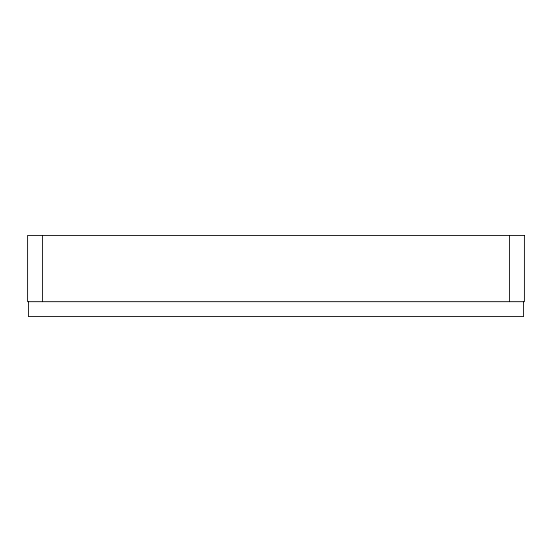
<?xml version="1.0" encoding="UTF-8"?>
<svg xmlns="http://www.w3.org/2000/svg" width="552" height="552" viewBox="0 0 552 552"><rect width="100%" height="100%" fill="white"/><g stroke="black" fill="none" stroke-linecap="round" stroke-linejoin="round"><path stroke-width="0.83" d="M523.572 301.668L523.572 316.572L28.428 316.572L28.428 301.668M509.496 235.428L509.496 301.668M42.504 235.428L42.504 301.668M524.4 235.428L27.6 235.428L27.6 301.668L524.4 301.668L524.4 235.428"/></g></svg>
